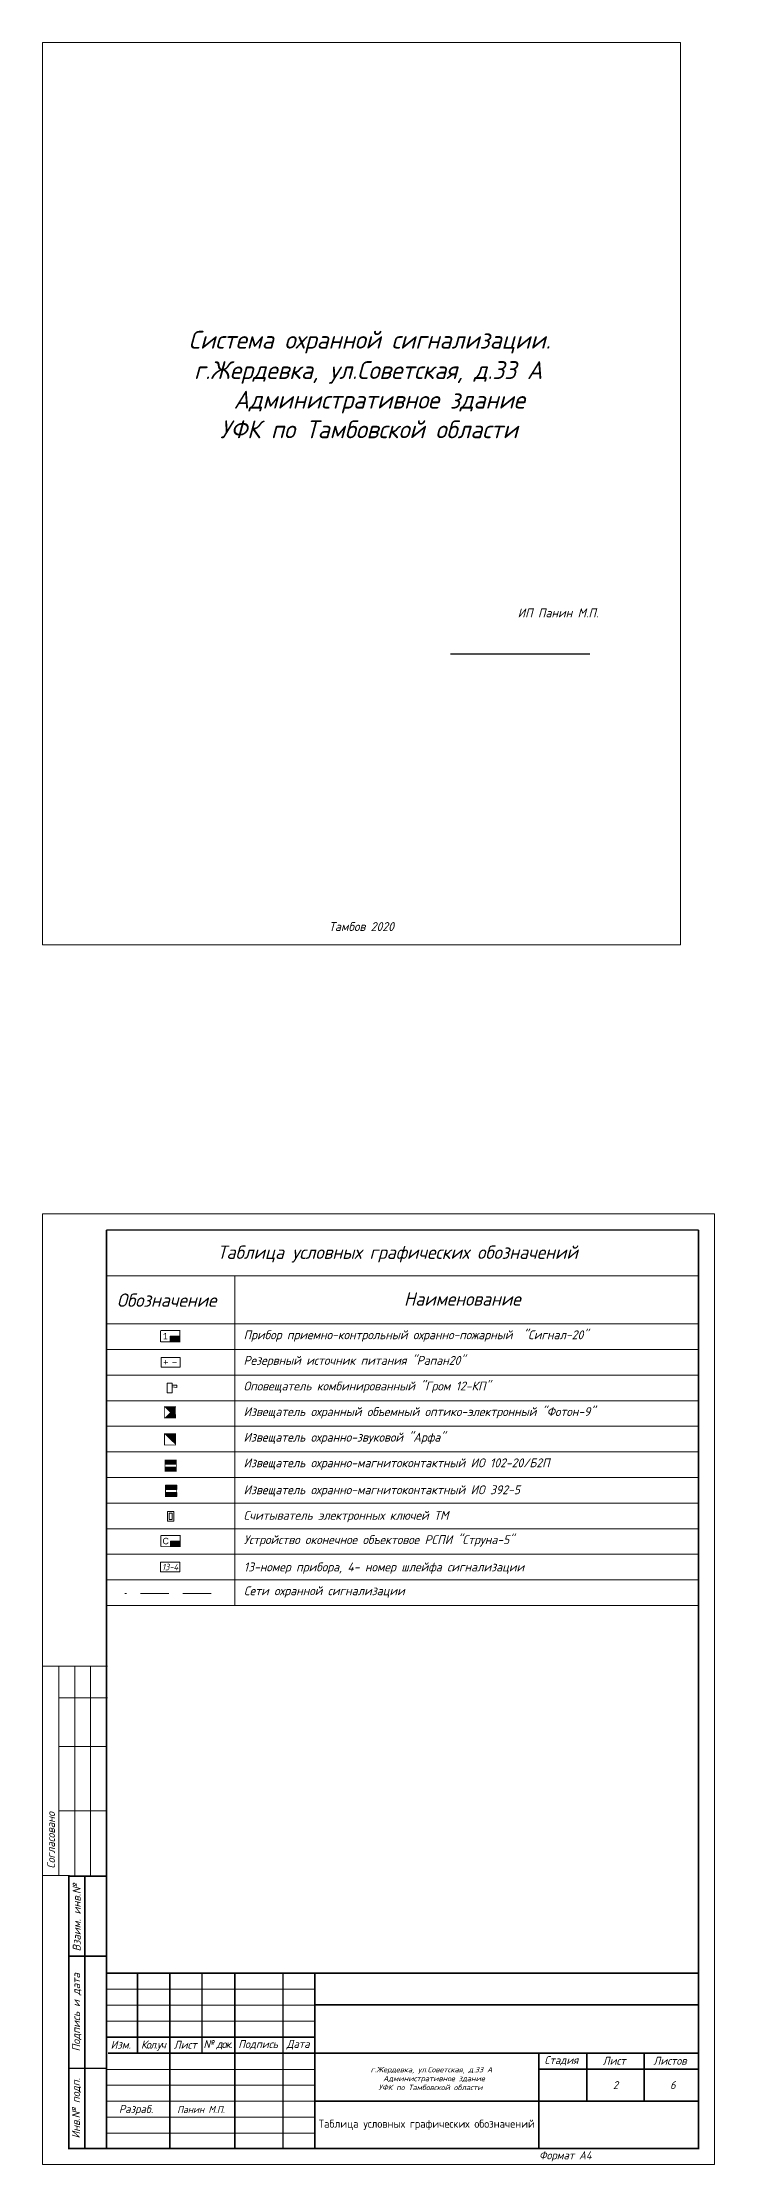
# Model space of a CAD drawing. Header units: inches. Extents: x 859 to 2631, y 393 to 1752.
# Drawn here: x 2503.9 to 2579.5, y 1513.3 to 1752 of the extents above; entities that cross this region are included whole.
import ezdxf

# ---------------------------------------------------------------- set-up
doc = ezdxf.new("R2010")
doc.units = ezdxf.units.IN
doc.header["$MEASUREMENT"] = 0
for name, pattern in [('Caddy_Solid', [0]), ('HIDDEN2', [4.7625, 3.175, -1.5875]), ('НЕВИДИМАЯ', [9.525, 6.35, -3.175])]:
    doc.linetypes.add(name, pattern=pattern)
doc.layers.get('0').transparency = 0.7
doc.layers.add('DESC', color=7, linetype='Continuous')
doc.layers.add('LINK', color=9, linetype='Continuous')
doc.styles.get("Standard").update_dxf_attribs({"font": 'GOST_Common Italic_0.ttf'})

# ---------------------------------------------------------------- blocks, each defined once
blk = doc.blocks.new('Объем')
at = {"const_width": 0.2}
blk.add_lwpolyline([(0, 0), (0, 3), (3, 3), (3, 0)], close=True, dxfattribs=at)
for points in [[(0.21, 2.94), (0.21, 0.09)], [(0.41, 2.94), (0.41, 0.09)], [(0.61, 2.94), (0.61, 0.09)], [(0.8, 2.94), (0.8, 0.09)], [(1.01, 2.94), (1.01, 0.09)], [(1.21, 2.94), (1.21, 0.09)], [(1.39, 1.52), (2.81, 2.97)], [(1.39, 2.94), (1.39, 0.09)], [(1.39, 1.48), (2.82, 0.03)], [(1.56, 2.93), (1.56, 1.76)], [(1.56, 0.09), (1.56, 1.25)], [(1.74, 0.06), (1.74, 1.05)], [(1.76, 2.94), (1.76, 1.94)], [(1.94, 2.95), (1.94, 2.15)], [(1.94, 0.06), (1.94, 0.87)], [(2.13, 2.93), (2.13, 2.33)], [(2.13, 0.05), (2.13, 0.66)], [(2.3, 2.93), (2.3, 2.52)], [(2.31, 0.06), (2.31, 0.48)], [(2.49, 2.94), (2.49, 2.7)], [(2.49, 0.07), (2.49, 0.29)]]:
    blk.add_lwpolyline(points, dxfattribs=at)
blk = doc.blocks.new('Звуковой')
blk.add_lwpolyline([(0.1, 2.9, 0, 4, 0), (1.5, 1.51, 4, 4, 0)], format="xyseb")
at = {"const_width": 0.2}
blk.add_lwpolyline([(0, 0), (0, 3), (3, 3), (3, 0)], close=True, dxfattribs=at)

msp = doc.modelspace()

# ---------------------------------------------------------------- hatches: boundary and pattern name
at = {"layer": 'DESC'}
for points in [[(2518.27, 1606.48), (2518.27, 1605.85), (2519.35, 1605.85), (2519.35, 1606.48)], [(2518.3, 1583.44), (2518.3, 1582.81), (2519.38, 1582.81), (2519.38, 1583.44)]]:
    msp.add_hatch(color=0, dxfattribs=at).paths.add_polyline_path(points)
at = {"layer": 'DESC', "lineweight": 15}
h = msp.add_hatch(color=0, dxfattribs=at)
h.dxf.hatch_style = 1
h.paths.add_polyline_path([(2517.69, 1591.76), (2517.69, 1591.29), (2518.95, 1591.29), (2518.95, 1591.76)])
h.paths.add_polyline_path([(2518.95, 1592.08), (2518.95, 1592.55), (2517.69, 1592.55), (2517.69, 1592.08)])
h = msp.add_hatch(color=0, dxfattribs=at)
h.dxf.hatch_style = 1
h.paths.add_polyline_path([(2517.74, 1588.92), (2517.74, 1588.45), (2519, 1588.45), (2519, 1588.92)])
h.paths.add_polyline_path([(2519, 1589.24), (2519, 1589.71), (2517.74, 1589.71), (2517.74, 1589.24)])

# ---------------------------------------------------------------- linework, layer by layer
at = {"layer": 'DESC', "linetype": 'Caddy_Solid', "lineweight": 15}
for p, q in [((2503.89, 1752), (2503.89, 1650.52)), ((2575.65, 1752), (2503.89, 1752)), ((2575.65, 1650.52), (2575.65, 1752)), ((2503.89, 1650.52), (2575.65, 1650.52))]:
    msp.add_line(p, q, dxfattribs=at)
at = {"layer": 'DESC', "lineweight": 15}
for p, q in [((2503.89, 1513.31), (2503.89, 1620.23)), ((2503.89, 1620.23), (2579.49, 1620.23)), ((2579.49, 1620.23), (2579.49, 1513.31)), ((2577.72, 1590.59), (2577.72, 1547.39)), ((2503.97, 1569.37), (2511.22, 1569.37)), ((2505.75, 1569.37), (2505.75, 1545.86)), ((2507.52, 1569.37), (2507.52, 1545.86)), ((2509.3, 1569.37), (2509.3, 1545.86)), ((2505.75, 1565.82), (2511.22, 1565.82)), ((2505.75, 1560.35), (2511.09, 1560.35)), ((2505.75, 1553.11), (2511.09, 1553.11)), ((2506.93, 1545.81), (2503.98, 1545.81)), ((2579.49, 1513.31), (2503.89, 1513.31))]:
    msp.add_line(p, q, dxfattribs=at)
at = {"layer": 'DESC', "color": 0, "lineweight": 15}
for p, q in [((2511.12, 1613.27), (2577.72, 1613.27)), ((2525.52, 1613.27), (2525.52, 1576.19)), ((2577.72, 1613.27), (2577.72, 1590.59)), ((2525.52, 1607.87), (2577.72, 1607.87)), ((2577.72, 1607.09), (2577.72, 1606.61)), ((2511.12, 1604.99), (2577.72, 1604.99)), ((2511.12, 1602.11), (2577.72, 1602.11)), ((2511.12, 1599.23), (2577.72, 1599.23)), ((2511.12, 1596.35), (2577.72, 1596.35)), ((2525.52, 1593.47), (2577.72, 1593.47)), ((2511.12, 1590.59), (2577.72, 1590.59)), ((2511.12, 1587.71), (2577.72, 1587.71)), ((2511.12, 1584.83), (2577.72, 1584.83)), ((2511.12, 1581.95), (2577.72, 1581.95)), ((2511.12, 1579.07), (2577.72, 1579.07)), ((2511.12, 1576.19), (2577.72, 1576.19))]:
    msp.add_line(p, q, dxfattribs=at)
at = {"layer": 'DESC', "color": 0, "linetype": 'HIDDEN2', "lineweight": 15}
msp.add_line((2522.86, 1577.56), (2513.16, 1577.56), dxfattribs=at)
at = {"layer": 'DESC', "color": 7, "lineweight": 15}
for p, q in [((2511.12, 1533.05), (2534.52, 1533.05)), ((2511.12, 1531.25), (2534.52, 1531.25)), ((2511.12, 1522.25), (2534.52, 1522.25)), ((2511.12, 1520.45), (2534.52, 1520.45)), ((2511.12, 1518.65), (2534.52, 1518.65)), ((2511.09, 1516.85), (2534.52, 1516.85))]:
    msp.add_line(p, q, dxfattribs=at)
at = {"layer": 'DESC', "color": 7, "linetype": 'Continuous', "lineweight": 15}
for p, q in [((2511.18, 1529.46), (2534.55, 1529.46)), ((2511.18, 1524.02), (2534.45, 1524.02))]:
    msp.add_line(p, q, dxfattribs=at)
at = {"layer": 'DESC', "lineweight": 15}
msp.add_lwpolyline([(2577.69, 1618.43, 0.18, 0.18, 0), (2577.69, 1515.11, 0.18, 0.18, 0), (2506.85, 1515.11, 0.18, 0.18, 0), (2506.85, 1545.79, 0, 0, 0)], format="xyseb", dxfattribs=at)
at = {"layer": 'DESC', "lineweight": 15, "const_width": 0.18}
for points in [[(2511.09, 1515.11), (2511.09, 1618.43)], [(2506.78, 1545.74), (2511.17, 1545.74)], [(2508.65, 1515.14), (2508.65, 1545.79)], [(2506.85, 1536.74), (2511.17, 1536.74)], [(2506.85, 1524.14), (2511.17, 1524.14)]]:
    msp.add_lwpolyline(points, dxfattribs=at)
at = {"layer": 'DESC', "color": 0, "lineweight": 15}
for points, const_width in [([(2511.09, 1618.43), (2577.69, 1618.43)], 0.18), ([(2517.19, 1607.11), (2517.19, 1605.85)], 0.108), ([(2517.19, 1607.11), (2519.35, 1607.11), (2519.35, 1605.85), (2517.19, 1605.85)], 0.108), ([(2517.69, 1592.55), (2518.95, 1592.55), (2518.95, 1591.29), (2517.69, 1591.29), (2517.69, 1592.55)], 0.084), ([(2517.74, 1589.71), (2519, 1589.71), (2519, 1588.45), (2517.74, 1588.45), (2517.74, 1589.71)], 0.084), ([(2517.22, 1584.07), (2517.22, 1582.81)], 0.108), ([(2517.22, 1584.07), (2519.38, 1584.07), (2519.38, 1582.81), (2517.22, 1582.81)], 0.108)]:
    msp.add_lwpolyline(points, dxfattribs=dict(at, const_width=const_width))
for points in [[(2525.52, 1607.87), (2511.09, 1607.87)], [(2519.35, 1606.48), (2518.27, 1606.48)], [(2518.27, 1606.48), (2518.27, 1605.85)], [(2518.27, 1605.85), (2518.27, 1605.85)], [(2517.94, 1601.19), (2517.94, 1600.11), (2518.48, 1600.11), (2518.48, 1601.19), (2517.94, 1601.19)], [(2518.48, 1600.98), (2519.02, 1600.98)], [(2518.48, 1600.98), (2518.48, 1600.8), (2519.02, 1600.71)], [(2519.02, 1600.98), (2519.02, 1600.71)], [(2525.52, 1593.47), (2511.09, 1593.47)], [(2517.95, 1586.76), (2518.67, 1586.76), (2518.67, 1585.68), (2517.95, 1585.68), (2517.95, 1586.76)], [(2518.13, 1586.58), (2518.49, 1586.58), (2518.49, 1585.86), (2518.13, 1585.86), (2518.13, 1586.58)], [(2518.3, 1585.69), (2518.3, 1585.69)], [(2519.38, 1583.44), (2518.3, 1583.44)], [(2518.3, 1583.44), (2518.3, 1582.81)], [(2518.3, 1582.81), (2518.3, 1582.81)], [(2517.17, 1581.06), (2519.33, 1581.06), (2519.33, 1579.98), (2517.17, 1579.98), (2517.17, 1581.06)]]:
    msp.add_lwpolyline(points, dxfattribs=at)
for points in [[(2517.23, 1603), (2519.39, 1603), (2519.39, 1604.08), (2517.23, 1604.08)], [(2517.69, 1592.55), (2518.95, 1592.55), (2518.95, 1592.08), (2517.69, 1592.08)], [(2518.95, 1591.29), (2517.69, 1591.29), (2517.69, 1591.76), (2518.95, 1591.76)], [(2517.74, 1589.71), (2519, 1589.71), (2519, 1589.24), (2517.74, 1589.24)], [(2519, 1588.45), (2517.74, 1588.45), (2517.74, 1588.92), (2519, 1588.92)]]:
    msp.add_lwpolyline(points, close=True, dxfattribs=at)
at = {"layer": 'DESC', "color": 0, "linetype": 'НЕВИДИМАЯ', "lineweight": 15, "const_width": 0.072}
for points in [[(2517.53, 1603.56), (2518.02, 1603.56)], [(2517.77, 1603.81), (2517.77, 1603.32)], [(2518.51, 1603.56), (2519, 1603.56)]]:
    msp.add_lwpolyline(points, dxfattribs=at)
at = {"layer": 'DESC', "color": 7, "lineweight": 15}
for points, const_width in [([(2511.12, 1534.85), (2577.69, 1534.85)], 0.18), ([(2518.21, 1534.85), (2518.21, 1515.05)], 0.18), ([(2525.52, 1534.85), (2525.52, 1515.05)], 0.18), ([(2530.95, 1534.81), (2530.95, 1515.11)], 0.18), ([(2534.52, 1534.85), (2534.52, 1515.05)], 0.18), ([(2534.53, 1531.29), (2577.69, 1531.29)], 0.18), ([(2511.12, 1527.65), (2534.52, 1527.65)], 0.18), ([(2559.72, 1525.82), (2559.72, 1515.11)], 0.18), ([(2565.12, 1525.82), (2565.12, 1520.45)], 0.18), ([(2534.52, 1524.05), (2534.52, 1524.05)], 0.072), ([(2559.72, 1524.05), (2577.69, 1524.05)], 0.18), ([(2534.52, 1520.45), (2577.69, 1520.45)], 0.18)]:
    msp.add_lwpolyline(points, dxfattribs=dict(at, const_width=const_width))
at = {"layer": 'DESC', "color": 7, "linetype": 'Continuous', "lineweight": 15, "const_width": 0.18}
for points in [[(2514.6, 1525.95), (2514.6, 1534.85)], [(2521.84, 1525.84), (2521.84, 1534.85)], [(2511.25, 1525.84), (2577.69, 1525.84)]]:
    msp.add_lwpolyline(points, dxfattribs=at)
at = {"layer": 'DESC', "linetype": 'Continuous', "lineweight": 15, "const_width": 0.18}
msp.add_lwpolyline([(2571.57, 1525.84), (2571.57, 1520.45)], dxfattribs=at)
at = {"layer": 'LINK', "color": 0}
msp.add_line((2549.78, 1683.23), (2565.45, 1683.23), dxfattribs=at)

# ---------------------------------------------------------------- block references
at = {"layer": 'DESC', "color": 0}
for name, p, xscale, yscale, zscale, rotation in [('Объем', (2518.87, 1597.28), -0.4199760000000507, 0.4199760000000061, 0.4199760000000001, 0.05815664228504325), ('Звуковой', (2517.62, 1595.5), 0.4199975999999516, 0.4199975999999516, 0.4199975999999516, 270)]:
    msp.add_blockref(name, p, dxfattribs=dict(at, xscale=xscale, yscale=yscale, zscale=zscale, rotation=rotation))

# ---------------------------------------------------------------- texts
at = {"layer": 'DESC', "color": 0, "lineweight": 15, "attachment_point": 1}
for s, width, heights, insert, char_height in [('Система охранной сигнализации.', 59.1919, [0], (2520.34, 1719.56), 2), ('\\pi8.92397;г.Жердевка, ул.Советская, д.33 А\\P\\pi12.16336; Административное здание \\P\\pi11.84291;УФК по Тамбовской области', 59.1919, [0], (2512.03, 1716.15), 2), ('\\pi4.80835;ИП Панин М.П.', 17.9743, [1.74], (2552.54, 1688.34), 1), ('Тамбов 2020', 59.1919, [0], (2536.12, 1653.06), 1), ('\\pi23.39435;г.Жердевка, ул.Советская, д.33 А\\P\\pi24.36617; Административное здание \\P\\pi24.27003;УФК по Тамбовской области', 59.1919, [0], (2517.42, 1524.29), 0.6)]:
    msp.add_mtext_dynamic_manual_height_columns(s, width=width, gutter_width=1, heights=heights, dxfattribs=dict(at, insert=insert, char_height=char_height))
at = {"layer": 'DESC', "color": 0, "attachment_point": 1}
for s, width, heights, insert, char_height in [('Таблица условных графических обозначений', 45.6025, [0.959], (2523.58, 1616.68), 1.5), ('Обозначение', 14.4, [0], (2512.27, 1611.29), 1.5), ('Наименование', 14.4, [0], (2544.56, 1611.42), 1.5), ('Прибор приемно-контрольный охранно-пожарный  "Сигнал-20"', 49.91, [0], (2526.52, 1607.14), 1), ('Резервный источник питания "Рапан20"', 49.91, [0], (2526.52, 1604.26), 1), ('Оповещатель комбинированный "Гром 12-КП"', 49.91, [0], (2526.52, 1601.38), 1), ('Извещатель охранный объемный оптико-электронный "Фотон-9"', 49.91, [0], (2526.52, 1598.5), 1), ('Извещатель охранно-звуковой "{\\C256;Арфа"}', 49.91, [0], (2526.52, 1595.62), 1), ('Извещатель охранно-магнитоконтактный ИО 102-20/Б2П', 49.91, [0], (2526.52, 1592.74), 1), ('Извещатель охранно-магнитоконтактный ИО 392-5', 49.91, [0], (2526.52, 1589.71), 1), ('Считыватель электронных ключей ТМ', 49.91, [0], (2526.52, 1586.83), 1), ('Устройство оконечное объектовое РСПИ "Струна-5"', 49.91, [0], (2526.55, 1584.1), 1), ('13-номер прибора, 4- номер шлейфа сигнализации', 49.91, [0], (2526.55, 1581.03), 1), ('Сети охранной сигнализации', 49.91, [0], (2526.56, 1578.35), 1)]:
    msp.add_mtext_dynamic_manual_height_columns(s, width=width, gutter_width=1, heights=heights, dxfattribs=dict(at, insert=insert, char_height=char_height))
at = {"layer": 'DESC', "color": 0, "attachment_point": 5}
for s, insert, char_height, width in [('{\\fArial|b0|i0|c204|p34;1}', (2517.73, 1606.48), 0.72, 1.08), ('{\\fArial|b0|i0|c204|p34;C}', (2517.76, 1583.44), 0.72, 1.08), ('13-4', (2518.25, 1580.52), 0.72, 2.16), ('Изм.', (2512.7, 1526.79), 0.9, 3.4805), ('{\\T0.85;Кол.уч}', (2516.34, 1526.68), 0.9, 3.6119), ('Лист', (2519.96, 1526.79), 0.9, 3.6273), ('{\\T0.85;№ док.}', (2523.61, 1526.79), 0.9, 3.6803), ('Подпись', (2528.15, 1526.79), 0.9, 5.4), ('Дата', (2532.65, 1526.79), 0.9, 3.6), ('Стадия', (2562.26, 1524.99), 0.9, 5.4), ('Лист', (2568.2, 1524.99), 0.9, 6.48), ('Листов', (2574.48, 1524.99), 0.9, 6.0943), ('2', (2568.35, 1522.25), 0.9, 6.4543), ('6', (2574.8, 1522.25), 0.9, 6.4543)]:
    msp.add_mtext(s, dxfattribs=dict(at, insert=insert, char_height=char_height, width=width))
at = {"layer": 'DESC', "char_height": 0.9, "rotation": 90}
for s, insert, width, attachment_point in [('Cогласовано', (2504.4, 1546.58), 10.814, 1), (' Взаим. инв.№', (2507.75, 1536.74), 16.5013, 4), ('Подпись и дата', (2507.75, 1530.44), 12.6, 5), ('Инв.№ подп.', (2507.73, 1519.64), 9, 5)]:
    msp.add_mtext(s, dxfattribs=dict(at, insert=insert, width=width, attachment_point=attachment_point))
at = {"layer": 'DESC', "color": 0, "lineweight": 15, "insert": (2514.42, 1519.44), "char_height": 0.9, "width": 7.0924, "attachment_point": 5}
msp.add_mtext('Разраб.', dxfattribs=at)
at = {"layer": 'DESC', "lineweight": 15, "insert": (2521.73, 1519.51), "char_height": 0.787, "width": 6.3, "attachment_point": 5}
msp.add_mtext('Панин М.П.', dxfattribs=at)
at = {"layer": 'DESC', "char_height": 0.9}
for s, insert, width, attachment_point in [('{\\fGOST Common|b0|i0|c204|p34;Таблица условных графических обозначений}', (2547.12, 1517.78), 25.2, 5), ('Формат А4', (2559.75, 1514.23), 9.0683, 4)]:
    msp.add_mtext(s, dxfattribs=dict(at, insert=insert, width=width, attachment_point=attachment_point))

doc.saveas('drawing.dxf')
